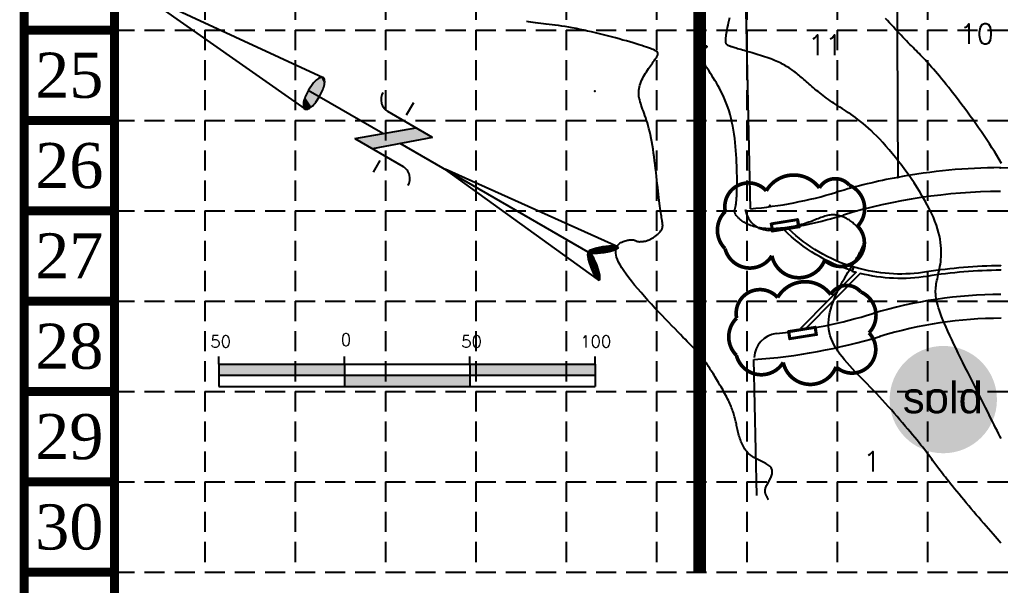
# Model space of a CAD drawing. Header units: inches. Extents: x -2116 to 192, y -2317 to -873.
# Drawn here: x -2115.7 to -1724.8, y -1996.1 to -1770.6 of the extents above; entities that cross this region are included whole.
import ezdxf
from ezdxf.enums import TextEntityAlignment as Align

# ---------------------------------------------------------------- set-up
doc = ezdxf.new("R2010")
doc.units = ezdxf.units.IN
doc.header["$LTSCALE"] = 40
doc.header["$MEASUREMENT"] = 0
doc.linetypes.add('DAM', pattern=[0.5, 0.2, -0.1, 0.2])
doc.linetypes.add('DASHED', pattern=[0.75, 0.5, -0.25])
for name, color, linetype in [('1-BC', 7, 'Continuous'), ('1-DAM_TEXT', 7, 'DAM'), ('1-LOTS', 7, 'Continuous'), ('1-STM', 7, 'Continuous'), ('1-STM_INLETS', 7, 'Continuous'), ('BASE', 7, 'Continuous'), ('grid', 9, 'Continuous'), ('limitsofdisturb', 1, 'DASHED'), ('NARROW', 7, 'Continuous'), ('TOPO100_CON', 9, 'Continuous'), ('TOPO100_ICON', 9, 'Continuous')]:
    doc.layers.add(name, color=color, linetype=linetype)
doc.styles.add('L120', font='simplex.shx', dxfattribs={"height": 4.8})
doc.styles.add('ryland', font='ARIAL.TTF', dxfattribs={"height": 25})
doc.styles.add('SEG_LABEL08', font='simplex1')
doc.styles.get("Standard").update_dxf_attribs({"font": 'TIMES.TTF', "height": 25})

# ---------------------------------------------------------------- blocks, each defined once
blk = doc.blocks.new('North Arrow')
at = {"layer": 'NARROW'}
for p, q in [((32.43, 3.06), (32.43, 4.63)), ((28.77, -2.09), (34.02, 2.32)), ((36.18, 2.33), (30.46, 2.33)), ((36.16, 2.32), (31.04, -2.09)), ((0, 0), (22.36, 2)), ((39.1, 0.01), (59.96, 2.11)), ((0, 0), (22.33, -2.02)), ((31.2, -0.05), (21.66, -0.05)), ((21.66, -0.05), (21.66, -0.05)), ((57.45, -0.05), (33.41, -0.05)), ((59.83, -2.14), (39.04, -0.01)), ((57.69, -0.03), (57.77, -0.01)), ((57.77, -0.05), (57.69, -0.03)), ((28.77, -2.09), (34.95, -2.09)), ((32.43, -4.26), (32.43, -2.8))]:
    blk.add_line(p, q, dxfattribs=at)
blk.add_lwpolyline([(22.36, -2.03), (22.59, -1.93, 0.091577), (22.87, -1.44, 0.048306), (23.03, -0.75), (23.07, -0.01), (23.01, 0.82, 0.048306), (22.87, 1.42, 0.091577), (22.59, 1.91), (22.36, 2.01), (22.14, 1.91, 0.091577), (21.86, 1.42, 0.048306), (21.72, 0.82), (21.66, -0.01), (21.72, -0.83, 0.048306), (21.86, -1.44, 0.091577), (22.14, -1.93)], format="xyb", close=True, dxfattribs=at)
for points in [[(57.46, -0.03), (57.44, 0.08, -0.066818), (57.67, 0.47, -0.03073), (58.01, 0.84), (58.52, 1.29), (59.07, 1.7, -0.03073), (59.5, 1.95, -0.066818), (59.93, 2.1), (60.04, 2.06)], [(60.04, 2.06), (60.05, 1.95, -0.066818), (59.82, 1.56, -0.03073), (59.43, 1.14), (58.97, 0.74), (58.42, 0.33, -0.03073), (57.99, 0.08, -0.036692), (57.76, -0.02)], [(57.46, -0.04), (57.44, -0.15, 0.066818), (57.67, -0.54, 0.03073), (58.01, -0.9), (58.52, -1.36), (59.07, -1.77, 0.03073), (59.5, -2.02, 0.066818), (59.93, -2.17), (60.04, -2.13)], [(60.04, -2.13), (60.05, -2.01, 0.066818), (59.82, -1.63, 0.03073), (59.43, -1.2), (58.97, -0.8), (58.42, -0.4, 0.03073), (57.99, -0.15, 0.036692), (57.76, -0.05)]]:
    blk.add_lwpolyline(points, format="xyb", dxfattribs=at)
for centre, start, end in [((30.46, 3.86), 178.8769, 270), ((34.95, -3.62), 358.8769, 90)]:
    blk.add_arc(centre, 1.53, start, end, dxfattribs=at)
for points in [[(31.05, -2.09), (36.15, 2.36), (28.75, -2.06), (34.01, 2.36)], [(23.07, -0.05), (21.72, 0.82), (23.02, 0.75), (21.85, 1.42)], [(23.02, 0.75), (21.85, 1.42), (22.87, 1.44), (22.14, 1.91)], [(22.87, 1.44), (22.14, 1.91), (22.59, 1.91), (22.36, 2)], [(58.26, 1.07), (58.73, 0.57), (58.52, 1.3), (59.05, 0.81)], [(58.52, 1.3), (59.05, 0.81), (58.7, 1.42), (59.26, 0.99)], [(59.26, 1), (58.69, 1.42), (59.45, 1.15), (59, 1.65)], [(59.45, 1.15), (59, 1.65), (59.62, 1.34), (59.28, 1.82)], [(59.62, 1.34), (59.28, 1.82), (59.81, 1.55), (59.49, 1.95)], [(59.81, 1.55), (59.49, 1.95), (59.93, 1.73), (59.69, 2.04)], [(59.93, 1.73), (59.69, 2.04), (60.05, 1.94), (59.93, 2.1)], [(60.05, 1.94), (59.93, 2.1), (60.04, 2.06)], [(23.03, -0.76), (21.67, -0.05), (23.07, -0.05), (21.72, 0.82)], [(57.44, 0.08), (57.7, -0.01), (57.5, 0.21), (57.77, -0.01)], [(57.45, -0.04), (57.69, -0.02), (57.44, 0.08), (57.7, -0.01)], [(57.5, 0.21), (57.77, -0.01), (57.6, 0.39), (57.94, 0.06)], [(57.6, 0.39), (57.94, 0.06), (57.68, 0.5), (58.07, 0.13)], [(57.68, 0.5), (58.07, 0.13), (57.84, 0.66), (58.29, 0.26)], [(57.84, 0.66), (58.29, 0.26), (58.03, 0.86), (58.52, 0.41)], [(58.03, 0.86), (58.52, 0.41), (58.26, 1.07), (58.73, 0.57)], [(22.87, -1.44), (21.72, -0.87), (23.03, -0.76), (21.67, -0.05)], [(22.58, -1.93), (21.86, -1.45), (22.87, -1.44), (21.72, -0.87)], [(57.44, -0.14), (57.69, -0.02), (57.45, -0.04), (57.69, -0.02)], [(57.46, -0.19), (57.7, -0.03), (57.44, -0.14), (57.69, -0.02)], [(57.53, -0.33), (57.76, -0.05), (57.46, -0.19), (57.7, -0.03)], [(57.63, -0.48), (57.9, -0.1), (57.53, -0.33), (57.76, -0.05)], [(57.78, -0.66), (58.09, -0.2), (57.63, -0.48), (57.9, -0.1)], [(57.97, -0.87), (58.34, -0.35), (57.78, -0.66), (58.09, -0.2)], [(58.24, -1.11), (58.61, -0.54), (57.97, -0.87), (58.34, -0.35)], [(58.61, -1.43), (58.93, -0.77), (58.24, -1.11), (58.61, -0.54)], [(58.91, -1.64), (59.2, -1), (58.61, -1.43), (58.93, -0.77)], [(59.12, -1.79), (59.57, -1.36), (58.92, -1.65), (59.2, -1.01)], [(59.54, -1.32), (59.41, -1.18), (59.21, -1.01)], [(22.36, -2.01), (22.14, -1.93), (22.58, -1.93), (21.86, -1.45)], [(59.35, -1.93), (59.81, -1.62), (59.12, -1.79), (59.57, -1.36)], [(59.58, -2.05), (59.93, -1.79), (59.35, -1.93), (59.81, -1.62)], [(59.78, -2.13), (60.05, -2.01), (59.58, -2.05), (59.93, -1.79)], [(59.92, -2.17), (60.04, -2.13), (59.78, -2.13), (60.05, -2.01)]]:
    blk.add_solid(points, dxfattribs=at)
blk = doc.blocks.new('scale')
h = blk.add_hatch(color=7)
h.paths.add_polyline_path([(0, -7.5), (0, -3), (-50, -3), (-50, -7.5)])
h.paths.add_polyline_path([(0, -7.5), (0, -12.01), (50, -12.01), (50, -7.5)])
h.paths.add_polyline_path([(50, -3), (50, -7.5), (100, -7.5), (100, -3)])
at = {"color": 7}
for p, q in [((-50, -3), (-50, 0)), ((0, -3), (0, 0)), ((50, -3), (50, 0)), ((100, -3), (100, 0)), ((-50, -3), (0, -3)), ((-50, -3), (-50, -12.01)), ((0, -3), (100, -3)), ((0, -3), (0, -12.01)), ((50, -3), (50, -12.01)), ((100, -3), (100, -12.01)), ((-50, -7.5), (100, -7.5)), ((-50, -12.01), (0, -12.01)), ((0, -12.01), (100, -12.01))]:
    blk.add_line(p, q, dxfattribs=at)
at = {"color": 7, "style": 'L120'}
for s, p in [('50', (-53.42, 3.58)), ('0', (-1.42, 4.31)), ('50', (46.58, 3.58)), ('100', (94.02, 3.58))]:
    blk.add_text(s, height=4.8, dxfattribs=at).set_placement(p)
blk = doc.blocks.new('Sold')
h = blk.add_hatch(color=7)
h.paths.add_polyline_path([(38.78, 18.77, 1), (0.52, 18.77, 1)])
h.paths.add_polyline_path([(2.42, 10.89), (36.59, 10.89), (36.59, 27.86), (2.42, 27.86)], flags=24)
at = {"layer": 'BASE', "color": 7, "style": 'ryland'}
blk.add_text('sold', height=11.127, dxfattribs=at).set_placement((19.5, 13.9), align=Align.CENTER)

msp = doc.modelspace()

# ---------------------------------------------------------------- linework, layer by layer
at = {"layer": '1-BC', "linetype": 'Continuous'}
for centre, radius, start, end in [((-1723.68, -2059.62), 220.5, 90.2853, 106.7816), ((-1816.68, -1844.66), 10, 189.3416, 277.6245), ((-1839.17, -1676.66), 179.5, 277.6245, 286.7816), ((-1723.68, -2059.62), 179.5, 90.2853, 106.7816), ((-1839.17, -1676.66), 220.5, 276.5343, 286.7816), ((-1812.94, -1905.66), 10, 96.5343, 177.7126)]:
    msp.add_arc(centre, radius, start, end, dxfattribs=at)
msp.add_point((-1816.68, -1844.66), dxfattribs=at)
at = {"layer": '1-LOTS', "linetype": 'Continuous'}
for p, q in [((-1824.39, -1846.01, 54977.18), (-1827.19, -1720.13, 55015.2)), ((-1821.85, -1960.21, 55074.77), (-1823.06, -1906.09, 54983.8))]:
    msp.add_line(p, q, dxfattribs=at)
at = {"layer": '1-LOTS', "linetype": 'Continuous', "flags": 128}
for points in [[(-1766.2, -1719.83), (-1765.64, -1833.48)], [(-1766.2, -1719.83), (-1765.64, -1833.48)], [(-1724.83, -1829.63), (-1705.36, -1829.53)]]:
    msp.add_lwpolyline(points, dxfattribs=at)
at = {"layer": '1-LOTS', "linetype": 'Continuous'}
for centre, radius, start, end in [((-1723.68, -2059.62), 230, 90.2853, 100.5102), ((-1723.68, -2059.62), 230, 100.5102, 106.7816), ((-1839.17, -1676.66), 170, 274.9889, 286.7816), ((-1723.68, -2059.62), 170, 90.2853, 106.7816), ((-1839.17, -1676.66), 230, 274.0185, 286.7816)]:
    msp.add_arc(centre, radius, start, end, dxfattribs=at)
for p in [(-1886.45, -1799.09), (-1724.83, -1829.63), (-1765.64, -1833.48), (-1790.09, -1839.42), (-1772.77, -1896.86)]:
    msp.add_point(p, dxfattribs=at)
at = {"layer": '1-STM', "linetype": 'Continuous', "flags": 128}
for points, elevation in [([(-1783.84, -1870.72), (-1783.84, -1870.72, -0.121856), (-1810.89, -1854.42), (-1810.89, -1854.42)], 54925.59), ([(-1783.4, -1869.29), (-1783.4, -1869.29, -0.117556), (-1809.05, -1854.12), (-1809.05, -1854.12)], 54925.59), ([(-1780.52, -1869.97), (-1780.52, -1869.97, -0.011523), (-1783.36, -1869.17), (-1783.36, -1869.17), (-1783.88, -1870.84), (-1783.88, -1870.84, 0.00635), (-1782.27, -1871.31), (-1782.27, -1871.31)], 54913.77), ([(-1753.9, -1872.93), (-1753.9, -1872.93, -0.102503), (-1780.61, -1871.76), (-1780.61, -1871.76)], 54815.02), ([(-1754.18, -1871.2), (-1754.18, -1871.2, -0.103889), (-1780.52, -1869.97), (-1780.52, -1869.97)], 54815.02), ([(-1724.63, -1868.75), (-1724.63, -1868.75, 0.038892), (-1754.18, -1871.2), (-1754.18, -1871.2)], 54698.65), ([(-1724.63, -1870.5), (-1724.63, -1870.5, 0.038892), (-1753.9, -1872.93), (-1753.9, -1872.93)], 54698.65)]:
    msp.add_lwpolyline(points, format="xyb", dxfattribs=dict(at, elevation=elevation))
at = {"layer": '1-STM', "linetype": 'Continuous', "elevation": 54913.77, "flags": 128}
for points in [[(-1782.27, -1871.31), (-1804.38, -1893.78)], [(-1780.61, -1871.76), (-1802, -1893.5)]]:
    msp.add_lwpolyline(points, dxfattribs=at)
at = {"layer": '1-STM_INLETS', "linetype": 'Continuous', "flags": 128}
for points in [[(-1816.32, -1851.76), (-1805.46, -1850), (-1804.9, -1853.45), (-1815.76, -1855.21), (-1816.32, -1851.76)], [(-1815.75, -1852.17), (-1805.88, -1850.57), (-1805.48, -1853.04), (-1815.35, -1854.64), (-1815.75, -1852.17)], [(-1809.35, -1894.7), (-1798.49, -1892.93), (-1797.93, -1896.39), (-1808.79, -1898.15), (-1809.35, -1894.7)], [(-1808.78, -1895.11), (-1798.91, -1893.51), (-1798.51, -1895.98), (-1808.38, -1897.58), (-1808.78, -1895.11)]]:
    msp.add_lwpolyline(points, close=True, dxfattribs=at)
at = {"layer": 'BASE', "const_width": 3.6}
for points in [[(-2113.87, -2314.78), (190.13, -2314.78), (190.13, -874.78), (-2113.87, -874.78)], [(-2077.87, -2278.78), (154.13, -2278.78), (154.13, -910.78), (-2077.87, -910.78)]]:
    msp.add_lwpolyline(points, close=True, dxfattribs=at)
for points in [[(-2077.87, -1774.78), (-2113.87, -1774.78)], [(-2077.87, -1810.78), (-2113.87, -1810.78)], [(-2077.87, -1846.78), (-2113.87, -1846.78)], [(-2077.87, -1882.78), (-2113.87, -1882.78)], [(-2077.87, -1918.78), (-2113.87, -1918.78)], [(-2077.87, -1954.78), (-2113.87, -1954.78)], [(-2077.87, -1990.78), (-2113.87, -1990.78)]]:
    msp.add_lwpolyline(points, dxfattribs=at)
at = {"layer": 'BASE', "color": 170, "const_width": 1.46}
for points in [[(-1818.09, -1838.86, 0.520567), (-1818.09, -1838.86, 0.765195), (-1834.42, -1847.08, 0.417879), (-1834.52, -1861.88, 0.6649), (-1815.86, -1864.73, 0.744833), (-1794.8, -1866.49, 0.975642), (-1781.69, -1852.94, 0.520567), (-1784.95, -1836.62, 0.520567), (-1796.93, -1837.71, 0.540264), (-1818.09, -1838.86)], [(-1813.56, -1881.37, 0.520567), (-1813.56, -1881.37, 0.765195), (-1829.9, -1889.59, 0.417879), (-1830, -1904.39, 0.6649), (-1811.33, -1907.24, 0.744833), (-1790.28, -1909, 0.975642), (-1777.16, -1895.45, 0.520567), (-1780.43, -1879.13, 0.520567), (-1792.4, -1880.22, 0.540264), (-1813.56, -1881.37)]]:
    msp.add_lwpolyline(points, format="xyb", close=True, dxfattribs=at)
at = {"layer": 'grid', "color": 8, "linetype": 'DASHED', "ltscale": 0.4}
for p, q in [((-2041.87, -1090.78), (-2041.87, -1990.78)), ((-2005.87, -1090.78), (-2005.87, -1990.78)), ((-1969.87, -1090.78), (-1969.87, -1990.78)), ((-1933.87, -1090.78), (-1933.87, -1990.78)), ((-1897.87, -1090.78), (-1897.87, -1990.78)), ((-1861.87, -1090.78), (-1861.87, -1990.78)), ((-1825.87, -1090.78), (-1825.87, -1990.78)), ((-1789.87, -1090.78), (-1789.87, -1990.78)), ((-1753.87, -1090.78), (-1753.87, -1990.78)), ((-2077.87, -1774.78), (154.13, -1774.78)), ((-2077.87, -1810.78), (154.13, -1810.78)), ((-2077.87, -1846.78), (154.13, -1846.78)), ((-2077.87, -1882.78), (154.13, -1882.78)), ((-2077.87, -1918.78), (154.13, -1918.78)), ((-2077.87, -1954.78), (154.13, -1954.78)), ((-2077.87, -1990.78), (154.13, -1990.78))]:
    msp.add_line(p, q, dxfattribs=at)
at = {"layer": 'limitsofdisturb', "color": 1, "const_width": 5}
msp.add_lwpolyline([(-1844.62, -1990.78), (-1844.62, -1280.09), (-1844.62, -1280.09), (-1844.26, -1173.04), (-752.01, -1172.92), (-752.01, -1001.61), (-658.88, -981.43), (-594.33, -1184.26), (-62.6, -1184.26), (-45.48, -2050.54), (-1679.47, -2050.54)], dxfattribs=at)
at = {"layer": 'TOPO100_CON', "color": 35, "linetype": 'Continuous'}
for points in [[(-1724.47, -1937.59), (-1725, -1936.57), (-1725.54, -1935.52), (-1726.1, -1934.42), (-1726.67, -1933.27), (-1727.27, -1932.08), (-1727.89, -1930.83), (-1728.54, -1929.52), (-1729.22, -1928.15), (-1729.94, -1926.71), (-1730.7, -1925.2), (-1731.49, -1923.61), (-1732.33, -1921.96), (-1733.19, -1920.25), (-1734.09, -1918.48), (-1735, -1916.68), (-1735.93, -1914.84), (-1736.88, -1912.97), (-1737.82, -1911.09), (-1738.77, -1909.2), (-1739.71, -1907.31), (-1740.64, -1905.43), (-1741.56, -1903.56), (-1742.45, -1901.72), (-1743.32, -1899.92), (-1744.15, -1898.15), (-1744.95, -1896.44), (-1745.71, -1894.79), (-1746.41, -1893.2), (-1747.07, -1891.69), (-1747.66, -1890.27), (-1748.19, -1888.93), (-1748.66, -1887.68), (-1749.07, -1886.52), (-1749.43, -1885.42), (-1749.73, -1884.4), (-1749.99, -1883.44), (-1750.19, -1882.53), (-1750.35, -1881.68), (-1750.47, -1880.87), (-1750.54, -1880.1), (-1750.59, -1879.36), (-1750.59, -1878.64), (-1750.57, -1877.95), (-1750.51, -1877.27), (-1750.43, -1876.6), (-1750.33, -1875.93), (-1750.21, -1875.25), (-1750.07, -1874.56), (-1749.91, -1873.86), (-1749.74, -1873.13), (-1749.56, -1872.38), (-1749.38, -1871.59), (-1749.2, -1870.78), (-1749.02, -1869.93), (-1748.85, -1869.05), (-1748.7, -1868.13), (-1748.57, -1867.18), (-1748.46, -1866.19), (-1748.38, -1865.16), (-1748.34, -1864.09), (-1748.33, -1862.98), (-1748.37, -1861.83), (-1748.46, -1860.64), (-1748.6, -1859.4), (-1748.8, -1858.12), (-1749.06, -1856.79), (-1749.39, -1855.41), (-1749.8, -1853.98), (-1750.28, -1852.51), (-1750.85, -1850.98), (-1751.5, -1849.4), (-1752.24, -1847.78), (-1753.05, -1846.11), (-1753.93, -1844.42), (-1754.88, -1842.7), (-1755.89, -1840.96), (-1756.94, -1839.21), (-1758.05, -1837.45), (-1759.2, -1835.69), (-1760.38, -1833.94), (-1761.59, -1832.21), (-1762.82, -1830.49), (-1764.08, -1828.8), (-1765.34, -1827.15), (-1766.61, -1825.54), (-1767.88, -1823.98), (-1769.14, -1822.47), (-1770.39, -1821.02), (-1771.63, -1819.64), (-1772.84, -1818.33), (-1774.02, -1817.11), (-1775.18, -1815.96), (-1776.3, -1814.88), (-1777.4, -1813.87), (-1778.47, -1812.92), (-1779.52, -1812.04), (-1780.54, -1811.2), (-1781.54, -1810.42), (-1782.51, -1809.69), (-1783.46, -1809), (-1784.39, -1808.35), (-1785.3, -1807.73), (-1786.18, -1807.14), (-1787.05, -1806.57), (-1787.9, -1806.03), (-1788.72, -1805.5), (-1789.53, -1804.98), (-1790.33, -1804.48), (-1791.1, -1803.97), (-1791.86, -1803.47), (-1792.61, -1802.96), (-1793.34, -1802.45), (-1794.05, -1801.93), (-1794.75, -1801.42), (-1795.44, -1800.9), (-1796.11, -1800.38), (-1796.77, -1799.86), (-1797.42, -1799.34), (-1798.05, -1798.83), (-1798.67, -1798.32), (-1799.28, -1797.81), (-1799.87, -1797.31), (-1800.45, -1796.81), (-1801.02, -1796.32), (-1801.58, -1795.84), (-1802.12, -1795.37), (-1802.65, -1794.9), (-1803.18, -1794.45), (-1803.69, -1794.01), (-1804.19, -1793.58), (-1804.68, -1793.16), (-1805.16, -1792.75), (-1805.63, -1792.36), (-1806.1, -1791.98), (-1806.57, -1791.61), (-1807.04, -1791.25), (-1807.51, -1790.89), (-1807.98, -1790.55), (-1808.47, -1790.21), (-1808.96, -1789.89), (-1809.46, -1789.57), (-1809.97, -1789.25), (-1810.51, -1788.94), (-1811.05, -1788.64), (-1811.62, -1788.34), (-1812.21, -1788.04), (-1812.83, -1787.75), (-1813.47, -1787.46), (-1814.14, -1787.17), (-1814.84, -1786.88), (-1815.57, -1786.59), (-1816.33, -1786.31), (-1817.12, -1786.02), (-1817.93, -1785.74), (-1818.75, -1785.46), (-1819.58, -1785.19), (-1820.42, -1784.92), (-1821.27, -1784.65), (-1822.11, -1784.39), (-1822.95, -1784.14), (-1823.77, -1783.89), (-1824.59, -1783.65), (-1825.38, -1783.42), (-1826.15, -1783.19), (-1826.9, -1782.98), (-1827.61, -1782.77), (-1828.29, -1782.58), (-1828.93, -1782.39), (-1829.52, -1782.22), (-1830.07, -1782.06), (-1830.56, -1781.91), (-1831.01, -1781.77), (-1831.41, -1781.65), (-1831.76, -1781.54), (-1832.07, -1781.43), (-1832.35, -1781.34), (-1832.59, -1781.25), (-1832.8, -1781.17), (-1832.97, -1781.1), (-1833.12, -1781.03), (-1833.25, -1780.97), (-1833.36, -1780.92), (-1833.44, -1780.86), (-1833.51, -1780.82), (-1833.57, -1780.77), (-1833.63, -1780.73), (-1833.67, -1780.69), (-1833.71, -1780.64), (-1833.75, -1780.6), (-1833.79, -1780.56), (-1833.84, -1780.52), (-1833.88, -1780.47), (-1833.94, -1780.41), (-1833.99, -1780.34), (-1834.04, -1780.25), (-1834.09, -1780.14), (-1834.13, -1780.02), (-1834.17, -1779.86), (-1834.2, -1779.67), (-1834.22, -1779.45), (-1834.24, -1779.19), (-1834.24, -1778.89), (-1834.23, -1778.55), (-1834.2, -1778.16), (-1834.16, -1777.71), (-1834.1, -1777.21), (-1834.02, -1776.65), (-1833.92, -1776.03), (-1833.8, -1775.34), (-1833.66, -1774.58), (-1833.49, -1773.75), (-1833.3, -1772.85), (-1833.09, -1771.88), (-1832.86, -1770.86), (-1832.62, -1769.78)], [(-1724.33, -1827.91), (-1725.24, -1826.36), (-1726.17, -1824.81), (-1727.14, -1823.24), (-1728.13, -1821.67), (-1729.15, -1820.09), (-1730.19, -1818.5), (-1731.26, -1816.91), (-1732.34, -1815.32), (-1733.44, -1813.73), (-1734.54, -1812.16), (-1735.65, -1810.59), (-1736.77, -1809.05), (-1737.88, -1807.52), (-1738.99, -1806.02), (-1740.09, -1804.55), (-1741.18, -1803.11), (-1742.26, -1801.7), (-1743.32, -1800.33), (-1744.35, -1799.01), (-1745.36, -1797.73), (-1746.34, -1796.5), (-1747.29, -1795.33), (-1748.2, -1794.21), (-1749.08, -1793.16), (-1749.91, -1792.17), (-1750.7, -1791.24), (-1751.46, -1790.36), (-1752.18, -1789.54), (-1752.87, -1788.76), (-1753.54, -1788.02), (-1754.19, -1787.31), (-1754.82, -1786.64), (-1755.43, -1785.99), (-1756.03, -1785.36), (-1756.62, -1784.75), (-1757.21, -1784.15), (-1757.8, -1783.55), (-1758.39, -1782.96), (-1758.98, -1782.36), (-1759.59, -1781.75), (-1760.21, -1781.13), (-1760.84, -1780.49), (-1761.49, -1779.82), (-1762.17, -1779.13), (-1762.87, -1778.4), (-1763.6, -1777.64), (-1764.34, -1776.86), (-1765.1, -1776.06), (-1765.88, -1775.23), (-1766.66, -1774.4), (-1767.44, -1773.56), (-1768.23, -1772.71), (-1769.02, -1771.86), (-1769.8, -1771.02), (-1770.57, -1770.18)], [(-1817.26, -1961.95), (-1817.3, -1961.82), (-1817.37, -1961.66), (-1817.44, -1961.5), (-1817.51, -1961.34), (-1817.59, -1961.17), (-1817.68, -1961.01), (-1817.77, -1960.84), (-1817.87, -1960.68), (-1817.96, -1960.5), (-1818.05, -1960.33), (-1818.14, -1960.15), (-1818.23, -1959.96), (-1818.31, -1959.76), (-1818.38, -1959.56), (-1818.44, -1959.35), (-1818.48, -1959.13), (-1818.52, -1958.91), (-1818.54, -1958.67), (-1818.54, -1958.42), (-1818.53, -1958.16), (-1818.49, -1957.88), (-1818.43, -1957.59), (-1818.35, -1957.29), (-1818.24, -1956.97), (-1818.11, -1956.64), (-1817.95, -1956.29), (-1817.78, -1955.93), (-1817.59, -1955.56), (-1817.39, -1955.18), (-1817.18, -1954.79), (-1816.97, -1954.39), (-1816.76, -1953.99), (-1816.56, -1953.59), (-1816.37, -1953.19), (-1816.2, -1952.79), (-1816.04, -1952.39), (-1815.91, -1951.99), (-1815.8, -1951.6), (-1815.73, -1951.21), (-1815.69, -1950.83), (-1815.69, -1950.47), (-1815.73, -1950.11), (-1815.82, -1949.77), (-1815.97, -1949.45), (-1816.17, -1949.14), (-1816.42, -1948.84), (-1816.72, -1948.56), (-1817.07, -1948.29), (-1817.45, -1948.02), (-1817.87, -1947.76), (-1818.32, -1947.51), (-1818.8, -1947.26), (-1819.3, -1947), (-1819.82, -1946.75), (-1820.35, -1946.49), (-1820.89, -1946.23), (-1821.43, -1945.95), (-1821.97, -1945.67), (-1822.52, -1945.37), (-1823.05, -1945.06), (-1823.57, -1944.73), (-1824.08, -1944.38), (-1824.56, -1944.01), (-1825.02, -1943.61), (-1825.45, -1943.2), (-1825.85, -1942.76), (-1826.23, -1942.29), (-1826.58, -1941.81), (-1826.9, -1941.31), (-1827.2, -1940.79), (-1827.48, -1940.26), (-1827.74, -1939.72), (-1827.99, -1939.16), (-1828.21, -1938.6), (-1828.42, -1938.03), (-1828.61, -1937.46), (-1828.79, -1936.88), (-1828.96, -1936.3), (-1829.11, -1935.73), (-1829.26, -1935.15), (-1829.4, -1934.58), (-1829.53, -1934.02), (-1829.65, -1933.47), (-1829.77, -1932.92), (-1829.89, -1932.39), (-1830, -1931.87), (-1830.12, -1931.36), (-1830.23, -1930.85), (-1830.35, -1930.35), (-1830.47, -1929.85), (-1830.6, -1929.36), (-1830.73, -1928.87), (-1830.86, -1928.37), (-1831.01, -1927.87), (-1831.16, -1927.37), (-1831.33, -1926.86), (-1831.51, -1926.35), (-1831.7, -1925.82), (-1831.9, -1925.29), (-1832.12, -1924.74), (-1832.36, -1924.17), (-1832.61, -1923.59), (-1832.89, -1922.99), (-1833.18, -1922.37), (-1833.5, -1921.74), (-1833.84, -1921.08), (-1834.19, -1920.41), (-1834.56, -1919.72), (-1834.94, -1919.03), (-1835.33, -1918.33), (-1835.73, -1917.63), (-1836.13, -1916.93), (-1836.54, -1916.23), (-1836.95, -1915.54), (-1837.35, -1914.86), (-1837.76, -1914.19), (-1838.15, -1913.53), (-1838.54, -1912.9), (-1838.92, -1912.29), (-1839.29, -1911.7), (-1839.64, -1911.14), (-1839.97, -1910.61), (-1840.28, -1910.12), (-1840.57, -1909.66), (-1840.84, -1909.24), (-1841.08, -1908.86), (-1841.3, -1908.52), (-1841.5, -1908.21), (-1841.68, -1907.94), (-1841.84, -1907.69), (-1841.99, -1907.48), (-1842.11, -1907.29), (-1842.23, -1907.12), (-1842.33, -1906.98), (-1842.41, -1906.86), (-1842.49, -1906.75), (-1842.55, -1906.67), (-1842.61, -1906.59), (-1842.65, -1906.54), (-1842.69, -1906.49), (-1842.73, -1906.45), (-1842.76, -1906.41), (-1842.79, -1906.39), (-1842.81, -1906.36), (-1842.84, -1906.34), (-1842.86, -1906.31), (-1842.89, -1906.29), (-1842.91, -1906.27), (-1842.93, -1906.24), (-1842.96, -1906.22), (-1842.98, -1906.2), (-1843.01, -1906.17), (-1843.03, -1906.14), (-1843.06, -1906.12), (-1843.09, -1906.08), (-1843.11, -1906.05), (-1843.14, -1906.02), (-1843.18, -1905.98), (-1843.21, -1905.94), (-1843.24, -1905.9), (-1843.28, -1905.85), (-1843.32, -1905.8), (-1843.36, -1905.74), (-1843.4, -1905.68), (-1843.45, -1905.62), (-1843.5, -1905.55), (-1843.55, -1905.48), (-1843.6, -1905.41), (-1843.66, -1905.33), (-1843.72, -1905.25), (-1843.78, -1905.16), (-1843.84, -1905.08), (-1843.9, -1904.99), (-1843.96, -1904.9), (-1844.03, -1904.81), (-1844.09, -1904.72), (-1844.16, -1904.63), (-1844.23, -1904.54), (-1844.29, -1904.45), (-1844.36, -1904.36), (-1844.43, -1904.27), (-1844.5, -1904.18), (-1844.56, -1904.09), (-1844.63, -1904.01), (-1844.7, -1903.92), (-1844.77, -1903.84), (-1844.85, -1903.74), (-1844.94, -1903.64), (-1845.06, -1903.51), (-1845.19, -1903.37), (-1845.36, -1903.19), (-1845.56, -1902.98), (-1845.79, -1902.74), (-1846.07, -1902.45), (-1846.39, -1902.12), (-1846.77, -1901.73), (-1847.21, -1901.29), (-1847.7, -1900.78), (-1848.27, -1900.21), (-1848.9, -1899.56), (-1849.61, -1898.84), (-1850.4, -1898.03), (-1851.28, -1897.14), (-1852.25, -1896.15), (-1853.31, -1895.07), (-1854.45, -1893.9), (-1855.67, -1892.66), (-1856.95, -1891.34), (-1858.27, -1889.96), (-1859.64, -1888.54), (-1861.03, -1887.07), (-1862.44, -1885.57), (-1863.85, -1884.04), (-1865.25, -1882.5), (-1866.64, -1880.96), (-1867.99, -1879.42), (-1869.31, -1877.89), (-1870.57, -1876.39), (-1871.76, -1874.91), (-1872.88, -1873.48), (-1873.92, -1872.1), (-1874.85, -1870.78), (-1875.67, -1869.53), (-1876.38, -1868.36), (-1876.95, -1867.27), (-1877.4, -1866.26), (-1877.73, -1865.34), (-1877.95, -1864.49), (-1878.07, -1863.72), (-1878.1, -1863.01), (-1878.05, -1862.38), (-1877.92, -1861.8), (-1877.72, -1861.29), (-1877.47, -1860.83), (-1877.16, -1860.42), (-1876.81, -1860.06), (-1876.43, -1859.75), (-1876.01, -1859.48), (-1875.59, -1859.25), (-1875.15, -1859.05), (-1874.7, -1858.89), (-1874.27, -1858.75), (-1873.85, -1858.64), (-1873.45, -1858.55), (-1873.08, -1858.48), (-1872.74, -1858.43), (-1872.43, -1858.39), (-1872.15, -1858.36), (-1871.88, -1858.35), (-1871.64, -1858.35), (-1871.43, -1858.36), (-1871.23, -1858.38), (-1871.04, -1858.41), (-1870.88, -1858.45), (-1870.72, -1858.49), (-1870.58, -1858.54), (-1870.45, -1858.59), (-1870.33, -1858.64), (-1870.21, -1858.69), (-1870.11, -1858.75), (-1870, -1858.8), (-1869.9, -1858.85), (-1869.79, -1858.9), (-1869.69, -1858.94), (-1869.58, -1858.98), (-1869.47, -1859.02), (-1869.35, -1859.04), (-1869.24, -1859.07), (-1869.12, -1859.08), (-1869, -1859.1), (-1868.87, -1859.11), (-1868.75, -1859.11), (-1868.62, -1859.12), (-1868.5, -1859.12), (-1868.37, -1859.11), (-1868.24, -1859.11), (-1868.11, -1859.1), (-1867.98, -1859.09), (-1867.85, -1859.08), (-1867.72, -1859.07), (-1867.59, -1859.06), (-1867.46, -1859.04), (-1867.33, -1859.03), (-1867.2, -1859.01), (-1867.07, -1859), (-1866.94, -1858.98), (-1866.81, -1858.97), (-1866.68, -1858.95), (-1866.55, -1858.93), (-1866.42, -1858.91), (-1866.29, -1858.88), (-1866.15, -1858.85), (-1866.01, -1858.82), (-1865.86, -1858.78), (-1865.71, -1858.73), (-1865.56, -1858.68), (-1865.39, -1858.63), (-1865.23, -1858.56), (-1865.05, -1858.49), (-1864.87, -1858.41), (-1864.68, -1858.32), (-1864.48, -1858.22), (-1864.27, -1858.11), (-1864.05, -1857.99), (-1863.82, -1857.86), (-1863.58, -1857.72), (-1863.33, -1857.56), (-1863.08, -1857.4), (-1862.83, -1857.23), (-1862.57, -1857.05), (-1862.31, -1856.87), (-1862.05, -1856.67), (-1861.8, -1856.47), (-1861.55, -1856.27), (-1861.3, -1856.06), (-1861.07, -1855.84), (-1860.84, -1855.62), (-1860.62, -1855.4), (-1860.42, -1855.18), (-1860.23, -1854.95), (-1860.05, -1854.72), (-1859.9, -1854.49), (-1859.76, -1854.26), (-1859.64, -1854.04), (-1859.55, -1853.81), (-1859.48, -1853.58), (-1859.42, -1853.34), (-1859.39, -1853.08), (-1859.38, -1852.82), (-1859.38, -1852.53), (-1859.4, -1852.21), (-1859.43, -1851.87), (-1859.48, -1851.49), (-1859.54, -1851.08), (-1859.61, -1850.62), (-1859.7, -1850.11), (-1859.79, -1849.56), (-1859.9, -1848.94), (-1860.01, -1848.27), (-1860.13, -1847.53), (-1860.25, -1846.73), (-1860.38, -1845.85), (-1860.51, -1844.89), (-1860.65, -1843.85), (-1860.78, -1842.73), (-1860.92, -1841.53), (-1861.06, -1840.26), (-1861.21, -1838.92), (-1861.36, -1837.53), (-1861.52, -1836.09), (-1861.68, -1834.61), (-1861.84, -1833.1), (-1862.02, -1831.57), (-1862.2, -1830.02), (-1862.38, -1828.46), (-1862.58, -1826.9), (-1862.79, -1825.34), (-1863, -1823.8), (-1863.23, -1822.29), (-1863.46, -1820.8), (-1863.71, -1819.35), (-1863.97, -1817.94), (-1864.25, -1816.59), (-1864.53, -1815.3), (-1864.83, -1814.08), (-1865.15, -1812.92), (-1865.46, -1811.82), (-1865.79, -1810.78), (-1866.11, -1809.79), (-1866.43, -1808.85), (-1866.75, -1807.96), (-1867.06, -1807.11), (-1867.36, -1806.3), (-1867.64, -1805.52), (-1867.9, -1804.77), (-1868.14, -1804.04), (-1868.35, -1803.34), (-1868.54, -1802.66), (-1868.7, -1801.99), (-1868.82, -1801.33), (-1868.9, -1800.67), (-1868.94, -1800.02), (-1868.94, -1799.37), (-1868.89, -1798.72), (-1868.79, -1798.05), (-1868.64, -1797.38), (-1868.45, -1796.71), (-1868.22, -1796.03), (-1867.96, -1795.35), (-1867.66, -1794.67), (-1867.34, -1794), (-1866.99, -1793.33), (-1866.63, -1792.68), (-1866.25, -1792.03), (-1865.86, -1791.39), (-1865.46, -1790.77), (-1865.06, -1790.16), (-1864.65, -1789.58), (-1864.26, -1789.01), (-1863.87, -1788.47), (-1863.49, -1787.95), (-1863.13, -1787.46), (-1862.8, -1787), (-1862.48, -1786.57), (-1862.2, -1786.18), (-1861.95, -1785.81), (-1861.73, -1785.47), (-1861.55, -1785.16), (-1861.41, -1784.87), (-1861.32, -1784.6), (-1861.28, -1784.35), (-1861.29, -1784.11), (-1861.35, -1783.88), (-1861.48, -1783.66), (-1861.66, -1783.45), (-1861.91, -1783.24), (-1862.24, -1783.02), (-1862.63, -1782.81), (-1863.1, -1782.59), (-1863.64, -1782.36), (-1864.27, -1782.12), (-1864.99, -1781.86), (-1865.79, -1781.59), (-1866.69, -1781.3), (-1867.68, -1780.98), (-1868.76, -1780.65), (-1869.92, -1780.3), (-1871.16, -1779.93), (-1872.46, -1779.55), (-1873.83, -1779.15), (-1875.24, -1778.76), (-1876.71, -1778.35), (-1878.21, -1777.94), (-1879.75, -1777.53), (-1881.32, -1777.12), (-1882.9, -1776.72), (-1884.49, -1776.32), (-1886.09, -1775.93), (-1887.69, -1775.56), (-1889.28, -1775.2), (-1890.85, -1774.85), (-1892.4, -1774.52), (-1893.92, -1774.21), (-1895.4, -1773.93), (-1896.84, -1773.67), (-1898.23, -1773.44), (-1899.59, -1773.23), (-1900.9, -1773.03), (-1902.17, -1772.86), (-1903.41, -1772.69), (-1904.6, -1772.54), (-1905.76, -1772.4), (-1906.88, -1772.26), (-1907.97, -1772.13), (-1909.02, -1772), (-1910.04, -1771.87), (-1911.02, -1771.74), (-1911.98, -1771.6), (-1912.91, -1771.45), (-1913.63, -1771.32)]]:
    msp.add_lwpolyline(points, dxfattribs=at)
at = {"layer": 'TOPO100_ICON', "color": 35, "linetype": 'Continuous'}
msp.add_lwpolyline([(-1724.59, -1979.26), (-1725.32, -1978.42), (-1726.09, -1977.54), (-1726.89, -1976.62), (-1727.72, -1975.65), (-1728.6, -1974.64), (-1729.51, -1973.59), (-1730.44, -1972.5), (-1731.4, -1971.39), (-1732.38, -1970.24), (-1733.37, -1969.08), (-1734.37, -1967.91), (-1735.37, -1966.72), (-1736.38, -1965.53), (-1737.38, -1964.35), (-1738.37, -1963.17), (-1739.34, -1962.01), (-1740.3, -1960.86), (-1741.24, -1959.74), (-1742.14, -1958.64), (-1743.01, -1957.58), (-1743.85, -1956.56), (-1744.64, -1955.59), (-1745.39, -1954.67), (-1746.08, -1953.8), (-1746.72, -1952.99), (-1747.31, -1952.24), (-1747.86, -1951.54), (-1748.36, -1950.88), (-1748.84, -1950.25), (-1749.28, -1949.66), (-1749.7, -1949.09), (-1750.11, -1948.54), (-1750.5, -1948), (-1750.89, -1947.47), (-1751.28, -1946.93), (-1751.67, -1946.39), (-1752.08, -1945.84), (-1752.5, -1945.26), (-1752.95, -1944.66), (-1753.43, -1944.03), (-1753.94, -1943.36), (-1754.49, -1942.64), (-1755.08, -1941.88), (-1755.73, -1941.06), (-1756.43, -1940.17), (-1757.19, -1939.23), (-1757.99, -1938.23), (-1758.85, -1937.18), (-1759.75, -1936.09), (-1760.69, -1934.95), (-1761.67, -1933.78), (-1762.69, -1932.57), (-1763.74, -1931.34), (-1764.83, -1930.08), (-1765.94, -1928.8), (-1767.07, -1927.5), (-1768.22, -1926.19), (-1769.4, -1924.87), (-1770.59, -1923.55), (-1771.79, -1922.23), (-1773, -1920.91), (-1774.22, -1919.61), (-1775.44, -1918.31), (-1776.66, -1917.04), (-1777.88, -1915.78), (-1779.09, -1914.55), (-1780.29, -1913.33), (-1781.47, -1912.13), (-1782.62, -1910.94), (-1783.75, -1909.75), (-1784.84, -1908.58), (-1785.89, -1907.41), (-1786.89, -1906.24), (-1787.84, -1905.07), (-1788.73, -1903.9), (-1789.56, -1902.73), (-1790.32, -1901.54), (-1791.01, -1900.35), (-1791.62, -1899.14), (-1792.14, -1897.92), (-1792.57, -1896.68), (-1792.91, -1895.42), (-1793.14, -1894.13), (-1793.27, -1892.83), (-1793.29, -1891.49), (-1793.2, -1890.14), (-1793.01, -1888.76), (-1792.74, -1887.37), (-1792.39, -1885.97), (-1791.96, -1884.57), (-1791.48, -1883.17), (-1790.93, -1881.78), (-1790.34, -1880.39), (-1789.7, -1879.02), (-1789.04, -1877.67), (-1788.35, -1876.35), (-1787.65, -1875.05), (-1786.94, -1873.79), (-1786.23, -1872.57), (-1785.53, -1871.38), (-1784.84, -1870.25), (-1784.18, -1869.17), (-1783.56, -1868.15), (-1782.97, -1867.19), (-1782.44, -1866.3), (-1781.95, -1865.47), (-1781.51, -1864.7), (-1781.11, -1863.98), (-1780.75, -1863.32), (-1780.43, -1862.71), (-1780.16, -1862.14), (-1779.92, -1861.62), (-1779.71, -1861.13), (-1779.54, -1860.69), (-1779.4, -1860.27), (-1779.3, -1859.88), (-1779.22, -1859.52), (-1779.16, -1859.18), (-1779.14, -1858.85), (-1779.13, -1858.54), (-1779.15, -1858.25), (-1779.19, -1857.96), (-1779.24, -1857.67), (-1779.32, -1857.38), (-1779.4, -1857.09), (-1779.51, -1856.8), (-1779.62, -1856.51), (-1779.75, -1856.21), (-1779.9, -1855.92), (-1780.06, -1855.62), (-1780.23, -1855.32), (-1780.41, -1855.02), (-1780.61, -1854.72), (-1780.83, -1854.42), (-1781.05, -1854.13), (-1781.29, -1853.83), (-1781.54, -1853.53), (-1781.81, -1853.24), (-1782.08, -1852.95), (-1782.37, -1852.66), (-1782.67, -1852.37), (-1782.98, -1852.09), (-1783.31, -1851.81), (-1783.65, -1851.53), (-1783.99, -1851.26), (-1784.35, -1850.99), (-1784.72, -1850.74), (-1785.1, -1850.48), (-1785.49, -1850.24), (-1785.89, -1850.01), (-1786.3, -1849.79), (-1786.71, -1849.58), (-1787.14, -1849.38), (-1787.57, -1849.2), (-1788.01, -1849.04), (-1788.45, -1848.89), (-1788.91, -1848.76), (-1789.37, -1848.65), (-1789.83, -1848.56), (-1790.3, -1848.5), (-1790.78, -1848.45), (-1791.26, -1848.43), (-1791.74, -1848.44), (-1792.23, -1848.47), (-1792.72, -1848.53), (-1793.21, -1848.61), (-1793.71, -1848.72), (-1794.22, -1848.85), (-1794.73, -1849), (-1795.25, -1849.17), (-1795.79, -1849.35), (-1796.33, -1849.55), (-1796.88, -1849.76), (-1797.45, -1849.98), (-1798.03, -1850.21), (-1798.62, -1850.45), (-1799.24, -1850.68), (-1799.86, -1850.93), (-1800.51, -1851.17), (-1801.17, -1851.41), (-1801.86, -1851.65), (-1802.56, -1851.88), (-1803.29, -1852.11), (-1804.04, -1852.32), (-1804.82, -1852.53), (-1805.61, -1852.72), (-1806.43, -1852.9), (-1807.26, -1853.07), (-1808.11, -1853.23), (-1808.96, -1853.37), (-1809.82, -1853.5), (-1810.69, -1853.61), (-1811.57, -1853.71), (-1812.44, -1853.79), (-1813.31, -1853.86), (-1814.17, -1853.91), (-1815.03, -1853.94), (-1815.87, -1853.96), (-1816.7, -1853.96), (-1817.52, -1853.94), (-1818.32, -1853.9), (-1819.09, -1853.84), (-1819.84, -1853.76), (-1820.57, -1853.66), (-1821.26, -1853.54), (-1821.93, -1853.4), (-1822.57, -1853.24), (-1823.18, -1853.06), (-1823.76, -1852.87), (-1824.32, -1852.67), (-1824.84, -1852.46), (-1825.34, -1852.24), (-1825.82, -1852), (-1826.27, -1851.77), (-1826.69, -1851.52), (-1827.09, -1851.28), (-1827.46, -1851.03), (-1827.81, -1850.78), (-1828.14, -1850.54), (-1828.44, -1850.29), (-1828.71, -1850.05), (-1828.97, -1849.82), (-1829.2, -1849.6), (-1829.41, -1849.38), (-1829.6, -1849.18), (-1829.77, -1848.98), (-1829.92, -1848.8), (-1830.05, -1848.63), (-1830.17, -1848.47), (-1830.27, -1848.31), (-1830.35, -1848.17), (-1830.42, -1848.04), (-1830.48, -1847.91), (-1830.53, -1847.79), (-1830.56, -1847.68), (-1830.59, -1847.58), (-1830.61, -1847.49), (-1830.63, -1847.4), (-1830.63, -1847.32), (-1830.64, -1847.24), (-1830.64, -1847.17), (-1830.64, -1847.11), (-1830.63, -1847.05), (-1830.63, -1847), (-1830.63, -1846.95), (-1830.63, -1846.91), (-1830.63, -1846.87), (-1830.63, -1846.83), (-1830.63, -1846.79), (-1830.63, -1846.76), (-1830.64, -1846.72), (-1830.64, -1846.68), (-1830.64, -1846.65), (-1830.64, -1846.61), (-1830.63, -1846.56), (-1830.63, -1846.52), (-1830.62, -1846.46), (-1830.62, -1846.41), (-1830.61, -1846.35), (-1830.59, -1846.28), (-1830.58, -1846.2), (-1830.56, -1846.12), (-1830.53, -1846.02), (-1830.51, -1845.92), (-1830.47, -1845.8), (-1830.44, -1845.67), (-1830.4, -1845.53), (-1830.36, -1845.36), (-1830.32, -1845.16), (-1830.27, -1844.94), (-1830.23, -1844.68), (-1830.18, -1844.39), (-1830.14, -1844.06), (-1830.09, -1843.68), (-1830.04, -1843.25), (-1830, -1842.77), (-1829.96, -1842.24), (-1829.92, -1841.65), (-1829.88, -1840.99), (-1829.84, -1840.27), (-1829.81, -1839.47), (-1829.79, -1838.61), (-1829.77, -1837.66), (-1829.75, -1836.63), (-1829.74, -1835.52), (-1829.73, -1834.33), (-1829.74, -1833.07), (-1829.76, -1831.74), (-1829.78, -1830.35), (-1829.83, -1828.92), (-1829.89, -1827.43), (-1829.96, -1825.91), (-1830.06, -1824.35), (-1830.18, -1822.77), (-1830.32, -1821.17), (-1830.49, -1819.56), (-1830.68, -1817.94), (-1830.9, -1816.32), (-1831.15, -1814.71), (-1831.43, -1813.11), (-1831.75, -1811.54), (-1832.1, -1809.99), (-1832.48, -1808.48), (-1832.91, -1807), (-1833.38, -1805.58), (-1833.88, -1804.2), (-1834.41, -1802.87), (-1834.97, -1801.58), (-1835.55, -1800.34), (-1836.14, -1799.15), (-1836.75, -1798), (-1837.36, -1796.9), (-1837.98, -1795.84), (-1838.59, -1794.83), (-1839.19, -1793.86), (-1839.78, -1792.94), (-1840.35, -1792.06), (-1840.9, -1791.22), (-1841.42, -1790.43), (-1841.91, -1789.69), (-1842.36, -1788.98), (-1842.77, -1788.32), (-1843.14, -1787.7), (-1843.45, -1787.12), (-1843.7, -1786.58), (-1843.9, -1786.09), (-1844.06, -1785.63), (-1844.16, -1785.21), (-1844.23, -1784.82), (-1844.25, -1784.46), (-1844.24, -1784.14), (-1844.2, -1783.85), (-1844.13, -1783.58), (-1844.03, -1783.34), (-1843.91, -1783.13), (-1843.77, -1782.93), (-1843.62, -1782.76), (-1843.46, -1782.6), (-1843.29, -1782.47), (-1843.12, -1782.34), (-1842.95, -1782.23), (-1842.78, -1782.14), (-1842.61, -1782.05), (-1842.46, -1781.97), (-1842.32, -1781.9), (-1842.19, -1781.83), (-1842.08, -1781.77), (-1841.98, -1781.71), (-1841.89, -1781.66), (-1841.82, -1781.61), (-1841.76, -1781.57), (-1841.72, -1781.53), (-1841.68, -1781.49), (-1841.67, -1781.45), (-1841.66, -1781.42), (-1841.67, -1781.39), (-1841.69, -1781.36), (-1841.72, -1781.32), (-1841.77, -1781.29), (-1841.83, -1781.26), (-1841.91, -1781.23), (-1841.99, -1781.19), (-1842.09, -1781.16), (-1842.21, -1781.12), (-1842.33, -1781.07), (-1842.47, -1781.02), (-1842.62, -1780.96), (-1842.78, -1780.87), (-1842.95, -1780.76), (-1843.13, -1780.61), (-1843.32, -1780.43), (-1843.51, -1780.2), (-1843.72, -1779.93), (-1843.93, -1779.59), (-1844.14, -1779.2), (-1844.36, -1778.74), (-1844.58, -1778.2), (-1844.81, -1777.59), (-1845.04, -1776.89), (-1845.27, -1776.1), (-1845.5, -1775.21), (-1845.73, -1774.21), (-1845.96, -1773.11), (-1846.19, -1771.9), (-1846.42, -1770.57)], dxfattribs=at)

# ---------------------------------------------------------------- block references
at = {"xscale": 3.6, "yscale": 3.6, "zscale": 3.6, "rotation": 329.9999999999999}
msp.add_blockref('North Arrow', (-2068.04, -1759.73), dxfattribs=at)
msp.add_blockref('scale', (-1986.24, -1904.87))
at = {"color": 200, "xscale": 1.117884993374901, "yscale": 1.117884993374901, "zscale": 1.117884993374901}
msp.add_blockref('Sold', (-1769.5, -1943.03), dxfattribs=at)

# ---------------------------------------------------------------- texts
at = {"layer": '1-DAM_TEXT', "linetype": 'Continuous', "style": 'SEG_LABEL08'}
for s, p in [('10', (-1734.22, -1776.3)), ('11', (-1794.63, -1780.75)), ('1', (-1775.96, -1946.71))]:
    msp.add_text(s, height=8, dxfattribs=at).set_placement(p, align=Align.MIDDLE_CENTER)
at = {"layer": 'BASE'}
for s, p in [('25', (-2095.87, -1792.78)), ('26', (-2095.87, -1828.78)), ('27', (-2095.87, -1864.78)), ('28', (-2095.87, -1900.78)), ('29', (-2095.87, -1936.78)), ('30', (-2095.87, -1972.78))]:
    msp.add_text(s, height=18, dxfattribs=at).set_placement(p, align=Align.MIDDLE_CENTER)

doc.saveas('drawing.dxf')
